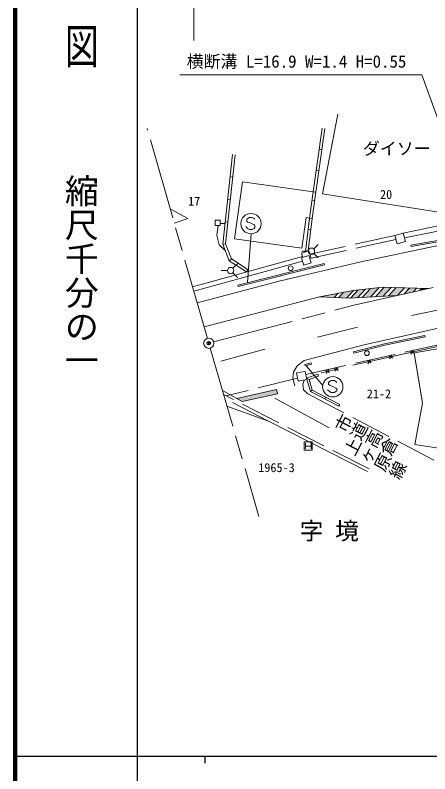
# Model space of a CAD drawing. Units: millimetres, scale not verified. Extents: x 40000 to 680000, y 20000 to 380000.
# Drawn here: x 40000 to 101218, y 202409 to 314472 of the extents above; entities that cross this region are included whole.
import ezdxf
from ezdxf.enums import TextEntityAlignment as Align

# ---------------------------------------------------------------- set-up
doc = ezdxf.new("R2010")
doc.units = ezdxf.units.MM
doc.header["$LTSCALE"] = 1000
doc.header["$PDMODE"] = 32
doc.header["$PDSIZE"] = 500
doc.linetypes.add('CHAIN', pattern=[18.5, 12, -1.5, 3.5, -1.5])
doc.linetypes.add('DASHED', pattern=[7.5, 6, -1.5])
for name, color, linetype, lineweight in [('M-BGD', 7, 'Continuous', 13), ('M-BGD-EXST', 7, 'Continuous', 13), ('M-BMK', 2, 'CHAIN', 13), ('M-BMK-SRVR', 3, 'Continuous', 13), ('M-STR-HTXT', 7, 'Continuous', 13), ('M-STR-STRC', 7, 'Continuous', 13), ('M-TTL', 2, 'Continuous', 140), ('M-TTL-BAND', 7, 'Continuous', 25)]:
    doc.layers.add(name, color=color, linetype=linetype, lineweight=lineweight)
doc.layers.add('M-BMK-HTXT', color=7, linetype='Continuous')
doc.layers.add('M-OTRS', color=6, linetype='Continuous')
doc.styles.add('@ＭＳ ゴシック', font='')
doc.styles.add('ＭＳ ゴシック', font='')
doc.styles.get('@ＭＳ ゴシック').set_extended_font_data('@MS Gothic')
doc.styles.get('ＭＳ ゴシック').set_extended_font_data('MS Gothic')

msp = doc.modelspace()

# ---------------------------------------------------------------- hatches: boundary and pattern name
at = {"layer": 'M-STR-STRC'}
for points in [[(88938, 272667), (90010, 273833), (89883, 273820), (88492, 273553), (87735, 272728)], [(90520, 272719), (91711, 274016), (90656, 273903), (89515, 272661)], [(92437, 272831), (93725, 274232), (92441, 274094), (91215, 272760)], [(94286, 272938), (95498, 274257), (94501, 274288), (93203, 272875)], [(97470, 274196), (96239, 274234), (95092, 272985), (96410, 273062), (96432, 273067)], [(98759, 273586), (99269, 274140), (98231, 274172), (97417, 273287)], [(101003, 274086), (100025, 274117), (99737, 273804)], [(87112, 272760), (87701, 273401), (84946, 272871)], [(78723, 258552), (78586, 259170), (72702, 257863), (73534, 257399)]]:
    msp.add_hatch(color=256, dxfattribs=at).paths.add_polyline_path(points)

# ---------------------------------------------------------------- linework, layer by layer
at = {"layer": 'M-BGD'}
for p, q in [((85394, 288079), (87644, 299855)), ((83993, 288378), (85320, 297799)), ((84390, 288322), (85716, 297743)), ((72097, 293884), (70639, 280632)), ((72495, 293841), (71047, 280687)), ((84878, 294659), (85274, 294603)), ((84436, 291518), (84832, 291462)), ((71733, 290571), (72130, 290528)), ((72393, 281440), (73575, 289844)), ((73575, 289844), (83993, 288378)), ((83993, 288378), (83447, 284494)), ((84390, 288322), (83843, 284442)), ((83993, 288378), (84390, 288322)), ((85394, 288079), (105988, 284809)), ((71368, 287258), (71766, 287214)), ((83822, 287162), (84218, 287106)), ((62897, 285843), (65472, 284437)), ((69508, 284171), (70271, 284189)), ((69508, 284171), (69526, 283409)), ((70289, 283427), (70271, 284189)), ((71004, 283945), (71401, 283901)), ((82940, 284565), (82304, 280042)), ((82843, 279513), (83447, 284494)), ((83447, 284494), (82940, 284565)), ((83263, 279650), (83843, 284442)), ((83447, 284494), (83844, 284445)), ((83447, 284494), (83844, 284445)), ((83447, 284494), (83843, 284438)), ((70289, 283427), (69526, 283409)), ((83246, 282833), (83643, 282785)), ((112973, 283095), (98422, 280501)), ((113008, 282898), (98457, 280304)), ((82304, 280046), (72393, 281440)), ((96045, 281918), (97285, 282273)), ((96045, 281918), (96399, 280678)), ((97640, 281032), (97285, 282273)), ((70639, 280632), (71035, 280685)), ((70639, 280632), (71604, 278197)), ((71047, 280687), (71929, 278463)), ((97640, 281032), (96399, 280678)), ((98457, 280304), (98422, 280501)), ((82272, 279327), (83352, 279679)), ((82272, 279327), (82484, 278676)), ((83704, 278599), (83352, 279679)), ((71604, 278197), (71913, 278450)), ((71604, 278197), (74161, 276542)), ((71755, 275878), (82435, 278827)), ((71929, 278463), (74378, 276878)), ((71933, 275233), (82440, 278135)), ((82285, 278611), (83365, 278963)), ((82285, 278611), (82636, 277531)), ((83716, 277883), (83365, 278963)), ((83704, 278599), (83504, 278534)), ((72855, 274590), (85625, 277795)), ((72903, 274396), (85673, 277601)), ((74161, 276542), (74378, 276878)), ((83716, 277883), (82636, 277531)), ((85673, 277601), (85625, 277795)), ((72903, 274396), (72855, 274590)), ((94529, 265911), (100469, 267132)), ((94574, 265716), (100509, 266936)), ((100509, 266936), (100469, 267132)), ((89927, 264737), (94529, 265911)), ((89976, 264543), (94574, 265716)), ((98888, 264595), (107952, 266110)), ((89858, 262757), (102611, 265569)), ((89976, 264543), (89927, 264737)), ((98327, 264880), (98923, 264500)), ((98816, 264988), (98435, 264392)), ((100133, 257145), (98888, 264595)), ((91951, 263475), (92547, 263094)), ((92439, 263582), (92058, 262987)), ((95139, 264178), (95735, 263797)), ((95627, 264285), (95247, 263689)), ((82767, 262849), (83685, 263104)), ((82820, 262656), (82767, 262849)), ((82820, 262656), (83738, 262911)), ((83738, 262911), (83685, 263104)), ((85155, 261633), (87711, 262246)), ((87090, 262354), (87693, 261985)), ((87576, 262471), (87207, 261868)), ((81545, 261620), (82824, 261858)), ((81545, 261620), (81768, 260422)), ((83047, 260661), (82824, 261858)), ((84708, 261422), (83014, 260838)), ((84806, 261139), (83386, 260649)), ((84708, 261422), (84806, 261139)), ((85812, 262048), (86415, 261678)), ((86298, 262164), (85929, 261561)), ((83047, 260661), (81768, 260422)), ((83014, 260838), (83615, 258887)), ((83014, 260838), (83386, 260649)), ((83386, 260649), (83864, 259095)), ((83615, 258887), (83864, 259095)), ((83615, 258887), (87790, 256721)), ((83864, 259095), (87928, 256987)), ((78335, 257896), (86373, 253535)), ((85702, 257804), (85840, 258070)), ((77407, 254515), (71268, 256724)), ((87790, 256721), (87928, 256987)), ((87790, 256721), (87928, 256987)), ((99012, 251037), (100133, 257145)), ((92012, 247043), (77407, 254515)), ((99012, 251037), (108599, 249618))]:
    msp.add_line(p, q, dxfattribs=at)
at = {"layer": 'M-BGD', "linetype": 'DASHED'}
for p, q in [((65472, 284437), (63493, 283762)), ((70282, 283710), (70978, 283710)), ((97285, 282273), (106952, 284266)), ((97485, 281574), (107072, 283551)), ((69960, 283419), (69752, 281912)), ((69752, 281912), (70114, 280529)), ((96045, 281918), (83511, 279190)), ((96215, 281323), (83704, 278599)), ((70114, 280529), (70997, 279729)), ((66190, 274341), (71755, 275878)), ((66374, 273698), (71933, 275233)), ((82907, 261414), (109054, 267258)), ((81684, 260877), (71141, 258237)), ((82708, 260597), (82457, 259977)), ((82457, 259977), (82571, 259110)), ((82571, 259110), (83219, 258548)), ((92259, 247444), (70776, 258424)), ((77407, 254515), (70934, 257877)), ((83219, 258548), (102905, 248162))]:
    msp.add_line(p, q, dxfattribs=at)
at = {"layer": 'M-BGD-EXST'}
for p, q in [((74332, 284452), (74188, 284327)), ((74188, 284327), (74188, 284044)), ((74188, 284044), (74320, 283899)), ((74320, 283899), (74709, 283780)), ((74590, 284591), (74332, 284452)), ((74998, 284584), (74590, 284591)), ((74709, 283780), (75269, 283497)), ((75269, 284446), (74998, 284584)), ((75394, 284321), (75269, 284446)), ((74320, 282963), (74056, 283233)), ((74577, 282837), (74320, 282963)), ((74998, 282837), (74577, 282837)), ((75269, 282969), (74998, 282837)), ((75269, 283497), (75401, 283359)), ((75401, 283101), (75269, 282969)), ((75401, 283359), (75401, 283101)), ((74279, 275036), (74836, 282181)), ((84072, 279937), (84739, 280604)), ((83268, 279604), (82325, 279604)), ((84072, 279271), (84739, 278604)), ((72155, 277080), (72821, 277746)), ((71350, 276746), (70407, 276746)), ((72155, 276413), (72821, 275746)), ((83033, 262636), (85407, 259753)), ((86412, 260354), (86267, 260229)), ((86267, 260229), (86267, 259946)), ((86669, 260492), (86412, 260354)), ((87078, 260486), (86669, 260492)), ((87348, 260348), (87078, 260486)), ((87474, 260222), (87348, 260348)), ((86399, 258865), (86135, 259135)), ((86267, 259946), (86399, 259801)), ((86399, 259801), (86789, 259682)), ((86789, 259682), (87348, 259399)), ((87348, 258871), (87078, 258739)), ((87348, 259399), (87480, 259261)), ((87480, 259003), (87348, 258871)), ((87480, 259261), (87480, 259003)), ((86657, 258739), (86399, 258865)), ((87078, 258739), (86657, 258739)), ((83867, 251428), (82667, 251428)), ((82667, 251428), (82667, 250228)), ((82852, 250409), (82852, 251249)), ((83694, 250405), (83694, 251245)), ((83867, 250228), (83867, 251428)), ((82667, 250228), (83867, 250228)), ((82852, 250829), (83692, 250829))]:
    msp.add_line(p, q, dxfattribs=at)
for centre, radius in [((74818, 283681), 1500), ((83739, 279604), 471), ((71821, 276746), 471), ((80673, 277096), 350), ((91931, 264548), 350), ((86897, 259583), 1500)]:
    msp.add_circle(centre, radius, dxfattribs=at)
at = {"layer": 'M-BMK'}
for p, q in [((68372, 266730), (59492, 297731)), ((89978, 271627), (104309, 274824)), ((69304, 266200), (89978, 271627)), ((68787, 265289), (75988, 240426))]:
    msp.add_line(p, q, dxfattribs=at)
at = {"layer": 'M-BMK-SRVR'}
msp.add_circle((68578, 266009), 750, dxfattribs=at)
at = {"layer": 'M-OTRS'}
msp.add_point((68578, 266009), dxfattribs=at)
at = {"layer": 'M-STR-HTXT'}
msp.add_line((66376, 310713), (66376, 331827), dxfattribs=at)
msp.add_lwpolyline([(108369, 282759), (100030, 305670), (64317, 305670)], dxfattribs=at)
at = {"layer": 'M-STR-STRC'}
for p, q in [((91038, 278049), (102686, 280500)), ((78977, 275158), (91038, 278049)), ((66867, 271978), (78977, 275158)), ((84946, 272871), (89883, 273820)), ((87735, 272728), (88492, 273553)), ((88938, 272667), (90010, 273833)), ((89515, 272661), (90656, 273903)), ((89883, 273820), (94305, 274294)), ((90520, 272719), (91711, 274016)), ((91215, 272760), (92441, 274094)), ((92437, 272831), (93725, 274232)), ((93203, 272875), (94501, 274288)), ((94286, 272938), (95498, 274257)), ((94305, 274294), (101003, 274086)), ((95092, 272985), (96239, 274234)), ((96429, 273063), (97470, 274196)), ((97404, 273272), (98231, 274172)), ((98742, 273567), (99269, 274140)), ((99717, 273782), (100025, 274117)), ((84946, 272871), (67886, 268424)), ((89298, 272648), (84946, 272871)), ((87112, 272760), (87701, 273401)), ((96410, 273062), (89298, 272648)), ((98492, 270095), (104174, 271275)), ((84638, 266905), (90538, 268391)), ((105571, 268918), (91540, 265792)), ((91540, 265792), (82674, 263448)), ((76858, 265113), (70346, 263365)), ((82674, 263448), (81627, 262683)), ((81627, 262683), (81099, 261750)), ((81099, 261750), (80975, 260850)), ((80975, 260850), (81301, 259726)), ((70598, 259036), (73534, 257399)), ((72702, 257863), (78586, 259170)), ((78723, 258552), (78586, 259170)), ((73534, 257399), (78723, 258552))]:
    msp.add_line(p, q, dxfattribs=at)
at = {"layer": 'M-TTL'}
msp.add_line((40000, 380000), (40000, 20000), dxfattribs=at)
at = {"layer": 'M-TTL-BAND'}
for p, q in [((58000, 370000), (58000, 20000)), ((40000, 205000), (579000, 205000)), ((68000, 205000), (68000, 204000))]:
    msp.add_line(p, q, dxfattribs=at)

# ---------------------------------------------------------------- texts
at = {"layer": 'M-BMK-HTXT', "style": 'ＭＳ ゴシック'}
msp.add_text('ダイソー', height=1833, rotation=0.241, dxfattribs=at).set_placement((91337, 293289), align=Align.BOTTOM_LEFT)
for s, height, p in [('20', 1320, (93868, 286937)), ('17', 1320, (65526, 285932)), ('21-2', 1320, (91908, 257479)), ('1965-3', 1320, (75885, 246585)), ('字 境', 2566, (81995, 236237))]:
    msp.add_text(s, height=height, dxfattribs=at).set_placement(p, align=Align.BOTTOM_LEFT)
at = {"layer": 'M-BMK-HTXT', "style": '@ＭＳ ゴシック'}
for s, p in [('市道高倉', (95576, 248842)), ('上ヶ原線', (96891, 245386))]:
    msp.add_text(s, height=1833, rotation=332.531, dxfattribs=at).set_placement(p, align=Align.BOTTOM_RIGHT)
at = {"layer": 'M-STR-HTXT', "style": 'ＭＳ ゴシック'}
msp.add_text('横断溝 L=16.9 W=1.4 H=0.55', height=1833, dxfattribs=at).set_placement((65317, 306170), align=Align.BOTTOM_LEFT)
at = {"layer": 'M-TTL-BAND', "style": '@ＭＳ ゴシック', "width": 1.4}
msp.add_text('平  面  図', height=3666, rotation=270, dxfattribs=at).set_placement((49777, 306475), align=Align.MIDDLE_RIGHT)
at = {"layer": 'M-TTL-BAND', "style": '@ＭＳ ゴシック'}
msp.add_text('縮尺千分の一', height=3666, rotation=270, dxfattribs=at).set_placement((49777, 261030), align=Align.MIDDLE_RIGHT)

doc.saveas('drawing.dxf')
